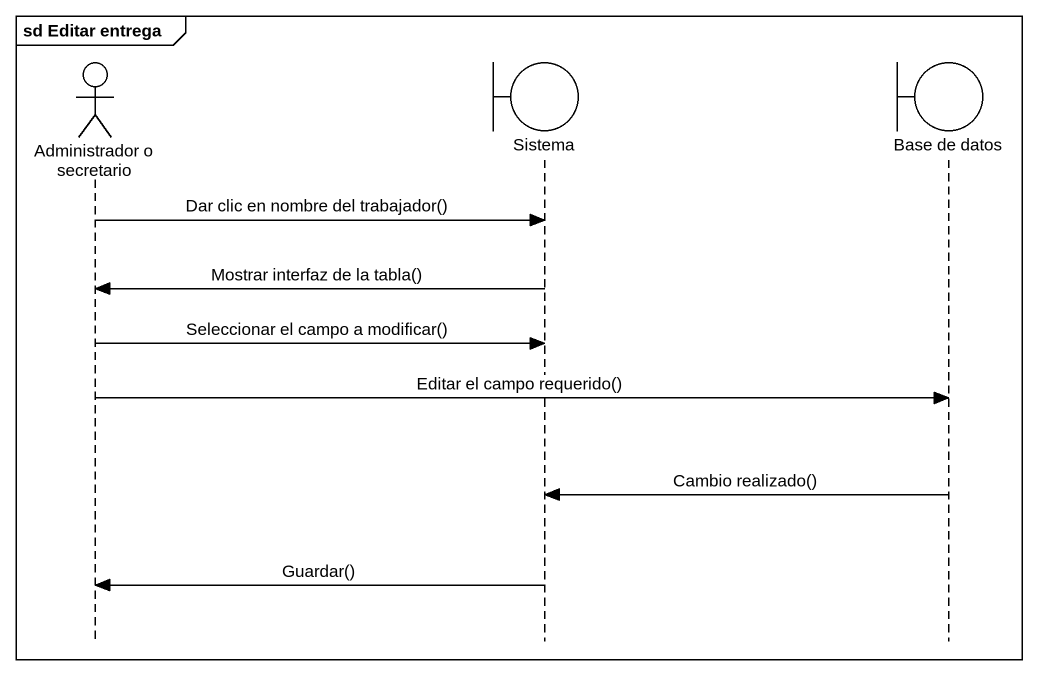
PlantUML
@startuml
mainframe sd Editar entrega
hide footbox
actor "Administrador o secretario" as Administrador_o_secretario
boundary Sistema
boundary "Base de datos" as Base_de_datos

Administrador_o_secretario -> Sistema : Dar clic en nombre del trabajador()
Sistema -> Administrador_o_secretario : Mostrar interfaz de la tabla()
Administrador_o_secretario -> Sistema : Seleccionar el campo a modificar()
Administrador_o_secretario -> Base_de_datos : Editar el campo requerido()
Base_de_datos -> Sistema : Cambio realizado()
Sistema -> Administrador_o_secretario : Guardar()
@enduml
